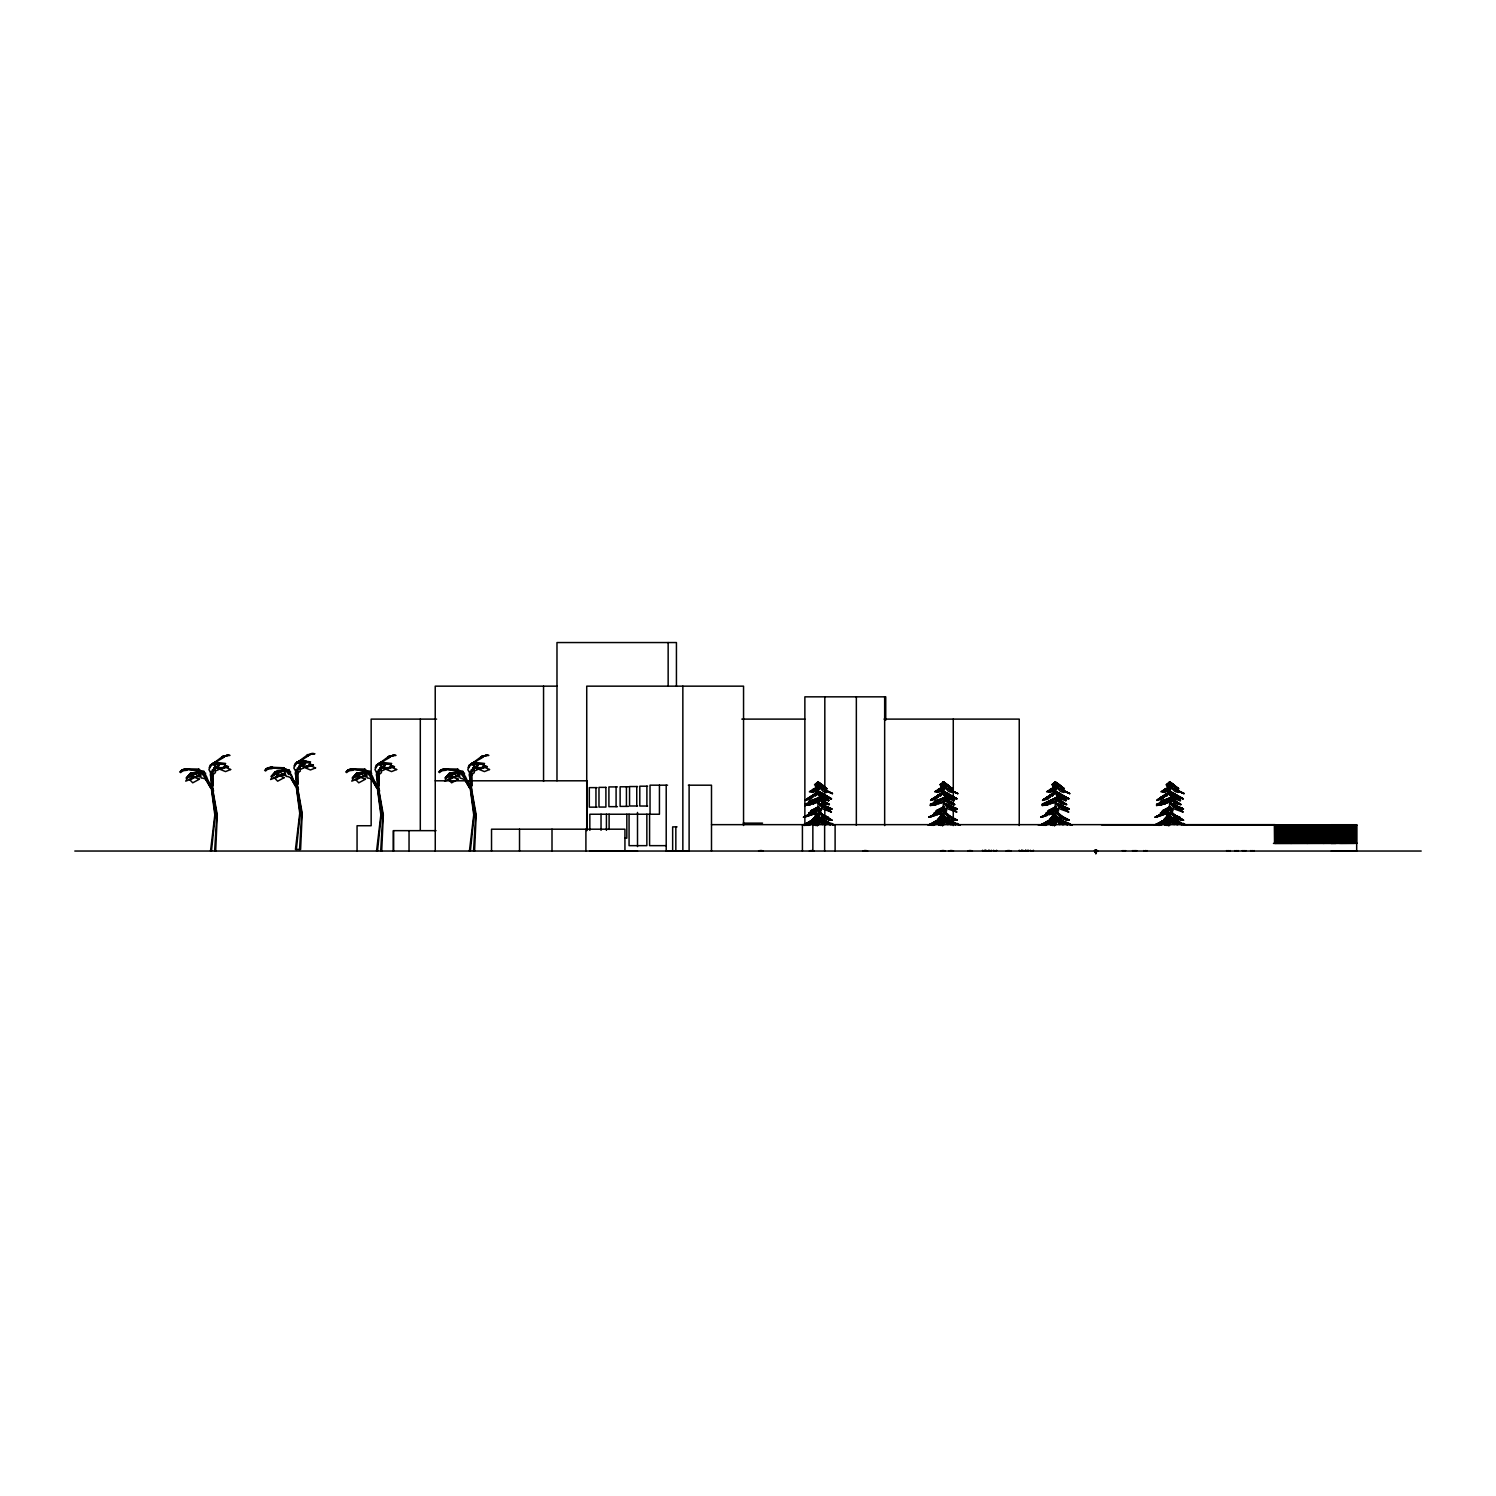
<?xml version="1.0" encoding="UTF-8"?>
<svg xmlns="http://www.w3.org/2000/svg" width="1496" height="1496" viewBox="0 0 1496 1496"><rect width="100%" height="100%" fill="white"/><g stroke="black" fill="none" stroke-linecap="round" stroke-linejoin="round"><path stroke-width="1.5" d="M1096.736 851.187L1095.876 853.449L1094.904 850.364L1095.876 853.449L1096.082 850.42L1095.876 853.449L1094.455 850.457M820.089 823.006L820.126 819.154L821.641 819.976L817.77 815.283L810.29 822.333L812.328 821.229M820.107 813.562L820.126 810.121L821.398 810.832L819.266 808.083M945.416 823.006L945.435 819.154L946.968 819.976L943.097 815.283L935.617 822.333L937.655 821.229M945.435 813.562L945.453 810.121L946.725 810.832L943.509 806.718L943.396 812.291M1057.373 813.562L1057.392 810.121L1058.663 810.832L1055.447 806.718M1171.686 823.006L1171.705 819.154L1173.219 819.976L1169.367 815.283L1161.868 822.333L1163.907 821.229M1171.686 813.562L1171.705 810.121L1172.976 810.832L1170.844 808.083M205.476 776.798L205.55 773.152L199.978 770.421L196.724 772.104L204.316 772.048L199.978 770.421L196.93 772.347M371.569 776.611C383.387 796.639 370.185 780.856 371.588 773.152L366.015 770.421L362.761 772.104L370.354 772.048L366.015 770.421L362.967 772.347M464.415 776.611C476.233 796.639 463.031 780.856 464.452 773.152L458.861 770.421L455.607 772.104L463.218 772.048L458.861 770.421L455.812 772.347M817.658 824.408L818.555 819.715L825.568 823.305L826.858 818.462L819.172 811.449L817.527 815.582L818.686 814.89L820.631 818.424L822.407 817.171L819.172 811.449L829.457 820.463L826.858 818.462M942.985 824.408L943.883 819.715L950.876 823.305L952.185 818.462L944.5 811.449L942.854 815.582L944.013 814.89L945.94 818.424L947.716 817.171L944.5 811.449L954.785 820.463L952.185 818.462M1054.923 824.408L1055.821 819.715L1062.815 823.305L1064.123 818.462L1056.438 811.449L1054.792 815.582L1055.952 814.89L1057.878 818.424L1059.654 817.171L1056.438 811.449L1066.723 820.463L1064.123 818.462M1169.236 824.408L1170.134 819.715L1177.146 823.305L1178.437 818.462L1170.751 811.449L1169.124 815.582L1170.265 814.89L1172.21 818.424L1173.986 817.171L1170.751 811.449L1181.036 820.463L1178.437 818.462M823.286 795.554L823.305 794.17M948.614 795.554L948.632 794.17M1060.552 795.554L1060.571 794.17M1174.865 795.554L1174.902 794.17M817.695 819.453L817.77 815.283L814.946 820.257M943.004 819.453L943.097 815.283L940.255 820.257M1054.942 819.453L1055.035 815.283L1047.537 822.333L1049.575 821.229M1169.274 819.453L1169.367 815.283L1166.525 820.257M811.056 814.048L803.464 817.19L810.327 813.731L810.308 815.058L817.901 809.804L811.973 813.88M935.636 815.058L935.655 813.731L928.792 817.19L936.365 814.048M1047.574 815.058L1047.593 813.731L1040.73 817.19L1048.303 814.048M1162.635 814.048L1155.043 817.19L1161.925 813.731L1161.887 815.058L1169.479 809.804L1163.551 813.88M815.825 795.292L815.881 793.46M941.152 795.292L941.208 793.46M1053.091 795.292L1053.128 793.46M1167.404 795.292L1167.46 793.46M819.228 807.915L820.612 810.72L821.902 806.55L818.069 802.847L821.136 806.176L821.341 804.605L825.063 807.746L825.736 806.363L831.87 808.999L819.247 803.483M949.1 805.708L950.745 806.568L943.452 802.959L957.178 808.999L951.306 808.438L951.063 806.363L943.452 802.959L953.345 808.064L943.396 802.847L943.078 809.168L944.556 807.915L945.94 810.72L947.23 806.55L943.396 802.847L946.444 806.176L946.669 804.605L950.371 807.746L951.063 806.363L957.178 808.999L944.574 803.483M1061.038 805.708L1062.684 806.568L1055.391 802.959L1069.116 808.999L1063.245 808.438L1063.002 806.363L1055.391 802.959L1065.283 808.064L1055.335 802.847L1055.017 809.168L1056.494 807.915L1057.859 810.72L1059.168 806.55L1055.335 802.847L1058.383 806.176L1058.607 804.605L1062.31 807.746L1063.002 806.363L1069.116 808.999L1056.513 803.483M1170.807 807.915L1172.191 810.72L1173.481 806.55L1169.648 802.847L1172.714 806.176L1172.92 804.605L1176.641 807.746L1177.315 806.363L1183.448 808.999L1170.826 803.483M822.37 817.508L822.445 815.881L831.907 820.182L822.37 817.508L821.154 819.172M1173.949 817.508L1174.023 815.881L1183.504 820.182L1173.949 817.508L1172.733 819.172M215.667 851.037L217.294 814.871L211.759 784.128L210.786 784.128L214.826 814.871L210.525 851.037M302.211 813.244L300.603 849.429L295.441 849.429L299.742 813.244L295.722 782.502L296.675 782.502L302.211 813.244L299.742 813.244M381.704 851.037L383.331 814.871L377.796 784.128L376.824 784.128L380.863 814.871L376.562 851.037M474.569 851.037L476.196 814.871L470.66 784.128L469.688 784.128L473.727 814.871L469.426 851.037M1096.437 850.42L1095.876 853.449L1095.521 850.364L1095.876 853.449L1096.288 851.991M817.863 807.055L818.069 802.847L828.017 808.064L818.069 802.847L825.736 806.363L825.979 808.438L831.87 808.999L818.125 802.959L829.551 808.364M1169.442 807.055L1169.648 802.847L1179.596 808.064L1169.648 802.847L1177.315 806.363L1177.558 808.438L1183.448 808.999L1169.704 802.959L1177.015 806.568L1175.351 805.708M214.639 851.037L216.808 814.871L211.572 784.128M299.555 849.429L301.725 813.244L296.489 782.502M380.676 851.037L382.845 814.871L377.609 784.128M473.54 851.037L475.691 814.871L470.455 784.128M1054.96 816.162L1055.335 812.291M814.722 801.65L814.871 800.023L819.247 797.555L818.892 802.38L817.508 801.295L815.769 803.296L814.722 801.65L804.904 804.324L814.871 800.023M940.049 801.65L940.199 800.023L944.574 797.555L944.219 802.38L942.817 801.295L941.078 803.296L940.049 801.65L930.231 804.324L940.199 800.023M1051.987 801.65L1052.137 800.023L1056.513 797.555L1056.157 802.38L1054.755 801.295L1053.016 803.296L1051.987 801.65L1042.17 804.324L1056.513 797.555L1042.17 804.324L1052.137 800.023M1166.3 801.65L1166.469 800.023L1170.826 797.555L1170.489 802.38L1169.087 801.295L1167.348 803.296L1166.3 801.65L1156.483 804.324L1166.469 800.023M817.19 825.923L817.639 821.528M942.517 825.923L942.966 821.528M1054.456 825.923L1054.904 821.528M1096.549 850.775L1095.876 853.449L1095.109 851.392M1168.769 825.923L1169.236 821.528M211.46 851.037L215.274 814.871L210.973 784.128M296.376 849.429L300.191 813.244L295.89 782.502M377.497 851.037L381.312 814.871L377.011 784.128M470.361 851.037L474.176 814.871L469.856 784.128M212.432 769.524L212.881 786.111L212.731 770.178M297.367 767.897L297.798 784.484L297.648 768.57M378.469 769.524L378.918 786.111L378.769 770.178M471.334 769.524L471.764 786.111L471.633 770.178M819.341 783.624L818.219 782.128M944.668 783.624L943.546 782.128M1056.606 783.624L1055.484 782.128L1051.763 784.858L1055.353 781.716L1058.009 785.007L1056.101 784.241L1055.353 781.716L1054.661 784.783L1058.588 785.998L1056.101 784.241L1058.588 785.998L1052.717 786.129L1053.053 784.054M1170.919 783.624L1169.797 782.128M223.484 756.976L222.717 757.855L226.943 754.994L229.991 755.387L222.923 756.247L212.619 763.914M308.4 755.349L307.634 756.228L311.86 753.386L314.908 753.76L307.839 754.62L297.536 762.306M389.521 756.976L388.754 757.855L392.981 754.994L396.029 755.387L388.96 756.247L378.656 763.914M482.367 756.976L481.619 757.855L485.845 754.994L488.874 755.387L481.805 756.247L471.521 763.914M813.039 796.9L813.263 795.124M820.294 805.428L820.463 804.007M938.366 796.9L938.59 795.124M945.622 805.428L945.79 804.007M1050.304 796.9L1050.51 795.124M1057.56 805.428L1057.728 804.007M1164.617 796.9L1164.842 795.124M1171.892 805.428L1172.06 804.007M818.705 824.67L819.247 820.556M944.032 824.67L944.556 820.556M1055.97 824.67L1056.494 820.556M1170.283 824.67L1170.826 820.556M814.329 821.996L814.665 819.715M939.656 821.996L939.993 819.715M1051.595 821.996L1051.931 819.715M1165.908 821.996L1166.263 819.715M816.61 794.339L816.835 792.843M941.919 794.339L942.162 792.843M1053.857 794.339L1054.1 792.843M1168.189 794.339L1168.413 792.843M815.806 784.054L814.497 784.858L818.106 781.716L821.323 785.998L815.451 786.129L818.013 782.128M820.182 793.909L820.425 792.506M941.115 784.054L939.825 784.858L943.415 781.716L946.65 785.998L940.778 786.129L943.322 782.128M945.509 793.909L945.734 792.506M1057.448 793.909L1057.672 792.506M1095.745 852.234L1095.876 853.449L1096.643 850.663M1167.385 784.054L1166.076 784.858L1169.685 781.716L1172.92 785.998L1167.03 786.129L1169.592 782.128M1171.761 793.909L1172.004 792.506M1095.97 851.729L1096.344 850.457M1096.699 851.224L1095.988 852.851M819.471 794.956L819.715 793.796L824.913 796.826L818.798 793.123L820.463 796.62L821.098 795.068L823.417 798.546L824.39 797.237L818.798 793.123L828.578 800.697L823.436 796.022M944.799 794.956L945.042 793.796L950.24 796.826L950.839 795.461L956.916 798.808L944.537 791.833L943.583 795.479L945.192 793.927L944.799 797.424L946.557 796.096L944.518 791.982L950.035 795.685L944.986 792.581M1056.737 794.956L1056.98 793.796L1062.179 796.826L1062.777 795.461L1068.855 798.808L1056.475 791.833L1055.802 793.815L1056.793 792.674M1171.05 794.956L1171.293 793.796L1176.492 796.826L1177.109 795.461L1183.168 798.808L1170.788 791.833L1169.835 795.479L1171.462 793.927L1171.069 797.424L1172.827 796.096L1170.788 791.982L1176.286 795.685L1171.256 792.581M937.917 822.108L944.088 817.527L942.91 822.65L943.378 818.275M1054.025 819.06L1051.277 820.967L1056.026 817.527L1054.848 822.65L1055.316 818.275M810.215 823.847L810.795 821.641M822.707 796.003L822.37 797.368L824.558 799.07L821.341 799.556L819.64 798.153L821.248 796.096L818.817 792.169L818.256 795.479L819.864 793.927L819.471 797.424L821.248 796.096L821.341 799.556L822.725 796.47M935.542 823.847L936.103 821.641M948.034 796.003L947.679 797.368L949.885 799.07L946.669 799.556L944.967 798.153L946.557 796.096L946.669 799.556L948.053 796.47L944.518 791.982L944.724 793.048M1047.481 823.847L1048.042 821.641M1059.972 796.003L1059.617 797.368L1061.823 799.07L1058.607 799.556L1056.905 798.153L1058.495 796.096L1057.896 794.862L1056.643 796.227M1161.812 823.847L1162.373 821.641M1174.304 796.003L1173.949 797.368L1176.155 799.07L1172.92 799.556L1171.218 798.153L1172.827 796.096L1172.92 799.556L1174.304 796.47M211.273 771.225L210.3 774.816C217.313 806.625 205.176 778.294 215.443 772.684L214.059 767.841L219.351 765.802M296.189 769.599L295.217 773.189C302.229 804.998 290.093 776.667 300.359 771.076L298.976 766.214L304.268 764.176M377.31 771.225L376.338 774.816C383.35 806.625 371.214 778.294 381.48 772.684L380.096 767.841L385.388 765.802M470.155 771.225L469.183 774.816C476.214 806.625 464.059 778.294 474.326 772.684L472.96 767.841L478.253 765.802M210.394 785.868L205.532 776.611M290.392 775.171L290.467 771.525L284.894 768.794L281.641 770.496L289.252 770.44L284.894 768.794L281.846 770.721M815.544 820.837L816.105 819.004M940.872 820.837L941.414 819.004M1052.81 820.837L1053.352 819.004M1096.231 852.234L1096.755 850.252M1167.123 820.837L1167.684 819.004M815.357 823.38L816.405 819.995M940.685 823.38L941.732 819.995M1052.623 823.38L1053.67 819.995M1166.955 823.38L1167.983 819.995M815.021 812.291L815.47 810.888M940.778 810.888L940.348 812.291L943.228 809.804L942.087 810.234M1052.717 810.888L1052.286 812.291L1053.24 811.468M1166.6 812.291L1167.048 810.888M819.789 784.278L818.331 782.502M1057.055 784.278L1055.596 782.502M812.721 802.174L814.348 800.809L804.979 805.484L813.562 803.894L818.181 798.527L825.53 802.024L819.116 798.958L818.742 800.136M817.583 822.65L817.284 821.454L813.431 825.325L814.553 821.921M942.611 821.454L938.759 825.325L939.881 821.921M1054.549 821.454L1050.697 825.325L1051.819 821.921M1164.318 802.174L1165.926 800.809L1156.558 805.484L1165.141 803.894L1169.76 798.527L1177.128 802.024L1170.695 798.958L1170.321 800.136M1169.18 822.65L1168.881 821.454L1165.029 825.325L1166.151 821.921M1096.325 851.448L1096.923 850.42L1096.475 851.43M944.07 800.136L944.462 798.995L950.858 802.024L943.49 798.434L945.023 801.65L945.921 800.08L948.165 803.221L949.418 801.837L954.71 804.567L949.006 801.183M1056.008 800.136L1056.4 798.995L1062.796 802.024L1055.428 798.434L1056.961 801.65L1057.859 800.08L1060.103 803.221L1061.356 801.837L1066.648 804.567L1060.945 801.183M819.976 795.779L820.519 794.395M945.304 795.779L945.846 794.395M1057.242 795.779L1057.784 794.395M1171.555 795.779L1172.097 794.395M821.772 802.174L822.314 800.809M947.099 802.174L947.641 800.809M1059.037 802.174L1059.579 800.809M1173.35 802.174L1173.911 800.809M937.88 812.496L937.281 813.88L938.946 812.702M1049.818 812.496L1049.22 813.88L1050.884 812.702M222.923 756.247L221.838 758.603L212.339 763.802L214.283 763.091M307.839 754.62L306.755 756.976L297.255 762.175L299.219 761.483M388.96 756.247L387.875 758.603L378.376 763.802L380.321 763.091M481.805 756.247L480.74 758.603L471.24 763.802L473.185 763.091M813.562 803.894L814.684 801.407L808.476 805.147M938.89 803.894L940.012 801.407L930.306 805.484L935.449 804.998L943.041 801.632M1050.828 803.894L1051.95 801.407L1042.245 805.484L1047.387 804.998L1054.979 801.632M1165.141 803.894L1166.263 801.407L1160.073 805.147M810.327 813.731L809.392 815.806L803.464 817.19L811.935 813.113L808.457 815.601M935.655 813.731L934.72 815.806L928.792 817.19L935.598 814.105M1047.593 813.731L1046.658 815.806L1040.73 817.19L1047.537 814.105M1161.925 813.731L1160.971 815.806L1155.043 817.19L1163.514 813.113L1160.036 815.601M815.975 811.468L816.535 810.308M1167.572 811.468L1168.114 810.308M810.121 804.998L812.403 802.024L804.979 805.484L808.046 804.38L807.092 805.278M935.449 804.998L936.272 803.333M1047.387 804.998L1048.21 803.333M1161.7 804.998L1162.523 803.333M819.228 800.902L819.995 799.481M944.556 800.902L945.322 799.481M1056.475 800.902L1057.261 799.481M1170.807 800.902L1171.574 799.481M1052.193 820.257L1055.035 815.283L1058.906 819.976L1057.373 819.154M818.518 786.335L819.135 785.325M943.845 786.335L944.462 785.325M1055.783 786.335L1056.4 785.325M1170.096 786.335L1170.732 785.325M947.697 817.508L946.463 819.172L945.098 817.153M1059.636 817.508L1058.401 819.172L1057.036 817.153L1055.54 818.237M942.854 809.916L941.844 810.308M948.763 796.022L953.906 800.697L949.38 799.294L949.717 797.237L944.107 793.123L945.79 796.62L946.426 795.068L948.745 798.546L949.717 797.237L953.906 800.697L943.153 791.365L950.839 795.461L950.989 797.555L956.916 798.808L943.471 791.197L950.259 795.591L948.745 794.563M1064.647 799.575L1065.994 800.491L1061.655 797.237L1060.683 798.546L1058.364 795.068L1057.728 796.62L1055.746 793.31L1061.655 797.237L1061.319 799.294L1065.844 800.697L1060.701 796.022M1178.96 799.575L1180.307 800.491L1175.968 797.237L1174.996 798.546L1172.696 795.068L1172.06 796.62L1170.059 793.31L1175.968 797.237L1175.632 799.294L1180.157 800.697L1175.033 796.022M818.536 793.815L819.528 792.674M943.864 793.815L944.855 792.674M1170.115 793.815L1171.125 792.674M217.406 761.875L214.639 765.017L225.653 763.465L215.368 762.249L212.002 763.932L209.272 767.803L210.151 765.185L215.368 762.249L211.665 764.568L213.591 765.148L217.406 761.875L212.002 763.932L208.898 769.617C213.648 776.181 212.881 798.359 210.973 773.282L214.396 769.748L215.387 764.456L212.002 763.932L219.239 764.045M383.444 761.875L380.676 765.017L391.69 763.465L381.405 762.249L378.039 763.932L375.309 767.803L376.188 765.185L381.405 762.249L377.703 764.568L379.629 765.148L383.444 761.875L378.039 763.932L374.935 769.617C379.685 776.181 378.918 798.359 377.011 773.282L380.433 769.748L381.424 764.456L378.039 763.932L385.276 764.045M476.308 761.875L473.54 765.017L484.554 763.465L474.269 762.249L470.885 763.932L468.173 767.803L469.052 765.185L474.269 762.249L470.567 764.568L472.493 765.148L476.308 761.875L470.885 763.932L467.781 769.617L469.875 773.282L470.959 784.091M193.508 772.796L189.768 777.022L199.679 776.63L199.473 772.665L204.167 771.338L190.347 773.395L186.159 778.144L193.508 772.796L202.147 772.385L206.504 776.555C219.183 808.999 212.993 777.602 201.231 778.051L199.473 772.665L190.347 773.395L186.532 777.901L195.471 773.507L195.677 772.179L190.347 773.395L193.508 772.796L199.679 776.63M359.526 772.796L355.805 777.022L365.716 776.63L365.51 772.665L370.204 771.338L356.385 773.395L352.196 778.144L359.526 772.796L368.184 772.385L372.541 776.555C385.22 808.999 379.03 777.602 367.268 778.051L365.51 772.665L356.385 773.395L352.57 777.901L361.508 773.507L361.714 772.179L356.385 773.395L359.526 772.796L365.716 776.63M452.39 772.796L448.669 777.022L458.58 776.63L458.374 772.665L463.049 771.338L449.249 773.395L445.06 778.144L452.39 772.796L461.049 772.385L465.406 776.555L471.427 789.664L466.191 779.996L460.132 778.051L458.374 772.665L449.249 773.395L445.434 777.901L454.354 773.507L454.56 772.179L449.249 773.395L452.39 772.796L458.58 776.63M812.908 809.878L810.72 810.795L818.574 806.681L812.403 811.561L812.197 814.815L814.179 811.113L816.18 812.87L816.91 808.812L818.611 810.813L819.079 806.924L814.179 811.113L815.731 813.731L809.037 814.404L810.944 812.253L808.794 813.244L812.908 809.878L817.77 807.316M816.031 815.619L812.066 820.07L818.05 813.768L818.349 815.283L812.066 820.07L818.05 813.768L816.105 816.124M938.235 809.878L936.047 810.795L943.901 806.681L937.73 811.561L937.525 814.815L939.488 811.113L941.489 812.87L942.237 808.812L943.939 810.813L944.387 806.924L939.488 811.113L941.04 813.731L934.364 814.404L936.272 812.253L934.121 813.244L938.235 809.878L943.078 807.316L944.163 808.869M941.358 815.619L937.394 820.07L943.378 813.768L943.658 815.283L937.394 820.07L943.378 813.768L941.414 816.124M1050.173 809.878L1047.985 810.795L1055.839 806.681L1049.668 811.561L1049.463 814.815L1051.426 811.113L1053.427 812.87L1054.175 808.812L1055.877 810.813L1056.326 806.924L1051.426 811.113L1052.978 813.731L1046.302 814.404L1048.21 812.253L1046.059 813.244L1050.173 809.878L1055.017 807.316M1053.278 815.619L1049.332 820.07L1055.316 813.768L1055.596 815.283L1049.332 820.07L1055.316 813.768L1053.352 816.124M1164.486 809.878L1162.298 810.795L1170.171 806.681L1163.982 811.561L1163.776 814.815L1165.758 811.113L1167.759 812.87L1168.488 808.812L1170.209 810.813L1170.657 806.924L1165.758 811.113L1167.31 813.731L1160.616 814.404L1162.523 812.253L1160.372 813.244L1164.486 809.878L1169.348 807.316L1170.433 808.869M1167.609 815.619L1163.645 820.07L1169.648 813.768L1169.928 815.283L1163.645 820.07L1169.648 813.768L1167.684 816.124M933.803 805.147L935.037 803.782M1045.741 805.147L1046.976 803.782M819.378 796.227L820.631 794.862M944.705 796.227L945.958 794.862M1170.957 796.227L1172.21 794.862M816.255 788.616L818.424 786.26L818.518 790.131L817.714 789.383L816.91 791.141L816.255 788.616L810.963 791.889L816.255 789.925M941.564 788.616L943.752 786.26L943.845 790.131L943.041 789.383L942.218 791.141L941.564 788.616L936.29 791.889L941.582 789.925M1053.502 788.616L1055.69 786.26L1055.783 790.131L1054.979 789.383L1054.156 791.141L1053.502 788.616L1048.228 791.889L1053.521 789.925M1167.834 788.616L1170.022 786.26L1170.096 790.131L1169.292 789.383L1168.488 791.141L1167.834 788.616L1162.542 791.889L1167.834 789.925M815.301 789.645L812.571 792.394L811.599 790.468L813.936 789.215L812.571 792.394L815.862 791.29L815.301 789.645L819.21 789.589L817.975 787.494M940.629 789.645L937.899 792.394L936.926 790.468L939.264 789.215L937.899 792.394L941.19 791.29L940.629 789.645L944.537 789.589L943.303 787.494M1052.567 789.645L1049.837 792.394L1048.864 790.468L1051.202 789.215L1049.837 792.394L1053.128 791.29L1052.567 789.645L1053.969 790.449M1166.899 789.645L1164.15 792.394L1163.177 790.468L1165.534 789.215L1164.15 792.394L1167.46 791.29L1166.899 789.645L1170.788 789.589L1169.554 787.494M816.535 824.82L817.807 823.567L817.751 825.399L817.134 824.24M941.863 824.82L942.405 823.847M1053.801 824.82L1055.073 823.567L1055.017 825.399L1054.399 824.24M1168.133 824.82L1169.386 823.567L1169.33 825.399L1168.713 824.24M817.209 786.503L818.574 785.138M942.536 786.503L943.901 785.138M1054.474 786.503L1055.839 785.138M1168.787 786.503L1170.153 785.138M815.077 809.747L818.181 806.718M1166.656 809.747L1169.778 806.718M818.405 794.657L819.827 793.254M943.714 794.657L945.154 793.254M1169.984 794.657L1171.405 793.254M815.451 786.129L817.545 784.091M940.778 786.129L942.873 784.091M1052.717 786.129L1054.811 784.091M1167.03 786.129L1169.143 784.091M932.419 805.278L933.354 804.38M1044.358 805.278L1045.293 804.38M1158.671 805.278L1159.624 804.38L1156.558 805.484L1161.7 804.1L1166.038 800.996M815.619 785.101L817.788 783.062M940.947 785.101L943.116 783.062M1052.885 785.101L1055.054 783.062M1167.198 785.101L1169.367 783.062M815.488 825.53L817.078 823.847M938.048 802.174L939.675 800.809L930.306 805.484L935.449 804.1L939.787 800.996M940.816 825.53L943.135 823.567M1049.986 802.174L1051.613 800.809M1052.754 825.53L1054.343 823.847M1167.067 825.53L1168.675 823.847M817.826 798.602L816.442 799.762L819.284 798.21L817.414 800.809M943.153 798.602L941.769 799.762L944.612 798.21M1055.091 798.602L1053.708 799.762L1056.55 798.21M1169.405 798.602L1168.039 799.762L1170.863 798.21L1168.993 800.809M816.535 799.893L818.892 797.929L816.891 799.201M941.844 799.893L944.219 797.929L942.218 799.201M1053.782 799.893L1056.157 797.929L1042.245 805.484L1047.387 804.1L1051.725 800.996M1168.114 799.893L1170.47 797.929L1168.47 799.201M806.961 799.014L805.297 800.397L810.832 799.032L811.262 796.396L818.144 792.413L815.058 796.265L815.077 794.208L811.636 798.228L811.262 796.396L805.297 800.397L817.938 792.151L806.961 799.014L809.299 797.63M932.289 799.014L930.624 800.397L936.159 799.032L936.571 796.396L943.265 792.151L940.367 796.265L940.404 794.208L936.945 798.228L936.571 796.396L930.624 800.397L943.265 792.151L932.289 799.014L942.349 792.712M1051.146 794.526L1042.562 800.397L1048.098 799.032L1048.509 796.396L1055.204 792.151L1052.305 796.265L1052.342 794.208L1048.883 798.228L1048.509 796.396L1042.562 800.397L1055.204 792.151L1050.155 795.049L1054.269 792.712M1158.559 799.014L1161.831 796.882L1156.876 800.397L1162.429 799.032L1162.841 796.396L1169.517 792.151L1166.637 796.265L1166.656 794.208L1163.215 798.228L1162.841 796.396L1156.876 800.397L1169.517 792.151L1164.468 795.049L1168.6 792.712M197.36 772.553L199.978 770.421L196.724 772.534M282.276 770.926L284.894 768.794L281.641 770.926M363.397 772.553L366.015 770.421L362.761 772.534M456.243 772.553L458.861 770.421L455.607 772.534M199.379 775.283L189.02 779.304M284.296 773.675L273.936 777.696M365.417 775.283L355.057 779.304M458.262 775.283L447.902 779.304M809.99 824.221L819.154 817.994M935.318 824.221L944.088 817.527L938.684 823.174L933.242 825.231M1047.256 824.221L1056.026 817.527L1050.622 823.174L1045.18 825.231M1161.588 824.221L1170.732 817.994M1164.187 822.108C1180.643 809.112 1164.299 825.493 1159.494 825.231M811.374 814.927L813.731 813.226L816.255 816.479M936.702 814.927L939.058 813.226L941.564 816.479M1162.953 814.927L1165.309 813.226L1167.834 816.479M810.888 814.647L812.272 813.656M936.216 814.647L937.599 813.656M1048.154 814.647L1049.538 813.656M1162.486 814.647L1163.851 813.656M939.469 801.407L940.61 800.584M1051.408 801.407L1052.548 800.584M814.329 812.197L817.751 809.635L814.479 811.599M1165.908 812.197L1169.33 809.635L1166.057 811.599M941.096 819.789L932.027 825.418M1053.034 819.789L1043.965 825.418M1167.366 819.789L1158.297 825.418M805.877 816.704L808.233 815.04M931.204 816.704L933.56 815.04M1043.142 816.704L1045.498 815.04M1157.455 816.704L1159.83 815.04M816.33 819.284L817.695 818.331M941.639 819.284L943.022 818.331M1053.577 819.284L1054.96 818.331M1167.909 819.284L1169.292 818.331M811 803.352L814.46 800.996M812.609 822.108L814.217 821.005M1049.855 822.108L1051.482 821.005M815.17 820.126L816.76 819.06M939.338 820.967L942.087 819.06M1165.59 820.967L1168.357 819.06M810.047 814.535L812.309 813.02M935.355 814.535L937.637 813.02M1047.293 814.535L1049.575 813.02M1161.625 814.535L1163.888 813.02M805.11 816.853L807.26 815.47M930.437 816.853L932.569 815.47M1042.375 816.853L1044.507 815.47M1156.688 816.853L1158.839 815.47M809.112 797.518L817.022 792.712M1165.459 794.526L1160.69 797.518L1164.131 795.498M804.455 816.984L805.914 816.087M929.783 816.984L931.241 816.087M1041.721 816.984L1043.18 816.087M1156.034 816.984L1157.493 816.087M805.989 799.818L807.354 798.976M931.316 799.818L932.681 798.976M1043.236 799.818L1044.619 798.976M1157.567 799.818L1158.933 798.976M204.952 777.583L198.8 769.243L197.36 770.515L201.175 774.105M288.765 774.535L283.716 767.616L282.295 768.888L284.82 771.282M370.989 777.583L364.837 769.243L363.397 770.515L367.212 774.105M463.854 777.583L457.683 769.243L456.261 770.515L460.057 774.105M806.438 799.444L808.476 798.21M931.765 799.444L933.803 798.21M1043.703 799.444L1045.741 798.21M1158.016 799.444L1160.055 798.21M811.599 790.468L809.355 791.814L816.236 788.429M936.926 790.468L934.682 791.814L941.564 788.429M1048.864 790.468L1046.62 791.814L1053.502 788.429M1163.177 790.468L1160.952 791.814L1167.834 788.429M1044.227 799.014L1046.564 797.63M1046.377 797.518L1049.818 795.498M811.505 796.022L814.909 794.039M936.814 796.022L940.236 794.039M1048.752 796.022L1052.174 794.039M1163.084 796.022L1166.487 794.039M803.689 825.212L817.732 818.2L813.113 823.137L813.45 820.612L808.064 825.399L807.821 823.118L817.732 818.2L809.691 821.435L816.33 818.854M929.016 825.212L943.041 818.2L938.441 823.137L938.777 820.612L933.392 825.399L933.149 823.118L943.041 818.2L935.019 821.435L941.657 818.854M1040.954 825.212L1054.979 818.2L1050.379 823.137L1050.716 820.612L1045.33 825.399L1045.087 823.118L1054.979 818.2L1046.957 821.435L1053.595 818.854M1155.267 825.212L1169.311 818.2L1164.692 823.137L1165.047 820.612L1159.643 825.399L1159.4 823.118L1169.311 818.2L1161.27 821.435L1167.927 818.854M809.037 814.404L812.347 812.534M934.364 814.404L937.674 812.534M1046.302 814.404L1049.612 812.534M1160.616 814.404L1163.925 812.534M808.794 813.244L813.768 810.477M934.121 813.244L939.095 810.477M1046.059 813.244L1051.034 810.477M1160.372 813.244L1165.365 810.477M810.851 811.561L815.881 808.812M936.178 811.561L941.208 808.812M1048.116 811.561L1053.147 808.812M1162.429 811.561L1167.46 808.812M804.38 825.007L807.821 823.118M929.689 825.007L933.149 823.118M1041.627 825.007L1045.087 823.118M1155.959 825.007L1159.4 823.118M818.162 798.434L824.09 801.837L823.529 803.894L828.148 804.474L817.788 798.64L819.696 801.65L820.593 800.08L822.837 803.221L824.09 801.837L829.382 804.567L823.679 801.183M1169.741 798.434L1175.688 801.837L1175.108 803.894L1179.727 804.474L1169.367 798.64L1171.293 801.65L1172.172 800.08L1174.416 803.221L1175.688 801.837L1180.961 804.567L1175.258 801.183M812.889 795.049L813.88 794.526M938.216 795.049L939.208 794.526M806.699 825.418L815.788 819.789L814.011 820.967C824.595 811.786 812.758 825.829 807.915 825.231M802.772 825.268L811.356 820.874M928.1 825.268L936.683 820.874M1040.038 825.268L1048.621 820.874M1154.37 825.268L1162.934 820.874M274.516 774.797L271.094 776.518L275.264 771.768L280.594 770.552L280.388 771.88L271.449 776.274L275.264 771.768L278.424 771.169L287.064 770.758L291.421 774.928C304.099 807.373 297.91 775.994 286.147 776.443L284.408 771.038L275.264 771.768L289.083 769.711L284.408 771.038L284.614 775.003L276.666 775.321M224.699 766.756L215.985 770.833L214.059 767.841L218.248 766.532M309.616 765.129L300.902 769.206L298.976 766.214L305.278 764.25M390.736 766.756L382.022 770.833L380.096 767.841L384.285 766.532M483.582 766.756L474.868 770.833L472.96 767.841L477.149 766.532M804.137 824.296L809.579 822.052M929.465 824.296L934.907 822.052M1041.403 824.296L1046.845 822.052M1155.735 824.296L1161.177 822.052M807.746 822.594L813.151 820.369M933.074 822.594L938.478 820.369M1045.012 822.594L1050.398 820.369M1159.325 822.594L1164.73 820.369M811.449 800.603L808.794 801.613L819.247 797.555L812.085 800.304L813.637 799.724M938.946 799.724L937.412 800.304L944.574 797.555L934.121 801.613L936.777 800.603M1165.216 799.724L1163.664 800.304L1170.826 797.555L1160.391 801.613L1163.047 800.603M213.666 768.757L217.762 767.392M298.583 767.149L302.678 765.765M379.704 768.757L383.799 767.392M472.568 768.757L476.644 767.392M185.71 768.907L182.044 769.954L180.866 770.926L182.793 770.795L180.642 772.591L179.688 771.88L182.98 769.86L182.044 769.954C187.711 766.85 193.339 772.647 199.136 769.43L186.121 768.832M270.626 767.28L266.98 768.346L265.783 769.299L267.709 769.168L265.559 770.982L264.605 770.253L267.915 768.233L266.98 768.346C272.627 765.223 278.256 771.02 284.053 767.803L271.038 767.224M351.747 768.907L348.082 769.954L346.904 770.926L348.83 770.795L346.679 772.591L345.726 771.88L349.017 769.86L348.082 769.954C353.748 766.85 359.377 772.647 365.174 769.43L352.158 768.832M444.611 768.907L440.946 769.954L439.768 770.926L441.694 770.795L439.544 772.591L438.59 771.88L441.881 769.86L440.946 769.954C446.593 766.85 452.222 772.647 458.038 769.43L445.023 768.832M303.351 767.485L313.001 765.167L309.242 764.119M188.085 769.673L199.136 769.43M273.001 768.046L284.053 767.803M354.122 769.673L365.174 769.43M446.986 769.673L458.038 769.43M823.417 794.563L828.971 797.873L827.325 796.788C841.163 804.885 808.925 783.96 820.967 794.75L821.248 793.198L824.782 796.77L825.53 795.461L825.661 797.555L831.589 798.808L818.144 791.197L824.932 795.591L819.21 791.833L819.397 793.048M1335.947 843.389L1331.347 843.407L1331.347 824.801M1340.566 843.37L1354.385 843.314M1331.347 851.037L1356.685 850.962L1356.685 824.726L1331.103 824.726L1331.29 843.407M589.835 851.037L637.52 851.112M557.185 686.159L435.224 686.159L435.261 851.037M436.608 719.109L371.158 719.109L371.158 825.736L357.058 825.736L357.058 851.037M741.829 719.109L804.867 719.109M884.024 719.109L1019.243 719.109L1019.243 825.512M435.261 780.8L587.087 780.8M667.571 785.194L650.031 785.176L650.031 814.235M688.366 785.194L711.498 785.194L711.498 851.037M647.581 786.204L639.802 786.204L639.802 806.026L647.581 806.026M637.577 786.541L629.554 786.541L629.554 805.989L637.577 805.989M617.437 786.915L608.909 786.915L608.909 806.662L617.437 806.662M628.357 786.784L620.129 786.784L620.129 806.381L628.357 806.381M597.128 787.625L589.312 787.625L589.312 807.148L597.128 807.148M214.826 814.871L217.294 814.871M380.863 814.871L383.331 814.871M473.727 814.871L476.196 814.871M743.157 823.137L762.549 823.137M711.498 824.651L1275.097 824.651L1275.097 843.407L1356.685 843.314L1273.47 843.407M1038.056 824.801L1045.741 824.801M1101.542 824.801L1157.698 824.801M1183.112 824.801L1356.685 825.007M1356.685 825.306L1274.555 825.381L1274.723 843.108L1356.685 843.015M677.034 826.877L672.658 826.877L672.658 851.037M436.047 830.654L393.392 830.654L393.392 851.037M624.935 838.171L626.824 838.171L626.824 814.235M666.206 845.651L649.582 845.651L649.582 814.235M759.837 850.57L761.988 850.57M810.664 850.57L812.814 850.57M864.221 850.57L866.352 850.57M941.882 850.57L944.013 850.57M950.091 850.57L952.223 850.57M968.997 850.57L971.147 850.57M1007.5 850.57L1009.65 850.57M758.584 850.85L763.24 851.037M862.968 850.85L867.605 851.037M940.61 850.85L945.266 851.037M953.476 850.85L948.838 851.037M967.744 850.85L972.4 851.037M1010.903 850.85L1006.247 851.037M74.8 851.037L1421.2 851.037M601.037 851.13L589.835 850.925L606.422 851.037M478.14 764.045L470.885 763.932L474.288 764.456L473.297 769.748L470.006 773.357M304.156 762.418L296.919 762.324L294.188 766.176L295.067 763.577L300.303 760.623L310.57 761.857L299.555 763.409L302.323 760.249L305.969 760.866M483.451 766.438L487.397 766.663L483.358 765.69M390.587 766.438L394.533 766.663L390.512 765.69M309.466 764.811L313.431 765.036L309.392 764.082M224.55 766.438L228.495 766.663L224.475 765.69L228.084 766.794L218.435 769.112L217.444 767.654M1170.919 782.763L1176.959 787.868L1175.95 786.971C1184.552 793.89 1164.711 776.349 1171.817 784.933L1172.172 783.904L1174.229 786.69L1174.865 785.868L1174.734 787.326L1178.661 788.766L1177.446 787.906M1059.187 785.045L1062.628 787.868L1061.636 786.971C1070.238 793.89 1050.379 776.349 1057.504 784.933L1057.859 783.904L1059.897 786.69L1060.533 785.868L1060.421 787.326L1064.329 788.766L1056.606 782.763M944.668 782.763L950.708 787.868L949.698 786.971C958.3 793.89 938.46 776.349 945.566 784.933L945.921 783.904L947.959 786.69L948.595 785.868L948.483 787.326L952.391 788.766L951.176 787.906M821.94 785.045L825.381 787.868L824.371 786.971C832.973 793.89 813.132 776.349 820.238 784.933L820.593 783.904L822.632 786.69L823.268 785.868L823.155 787.326L827.064 788.766L819.341 782.763M1173.201 795.087L1183.168 798.808L1169.423 791.365L1180.157 800.697M1058.888 795.087L1068.855 798.808L1055.091 791.365L1065.844 800.697M1063.45 818.574L1069.173 820.182L1057.691 814.179L1069.173 820.182L1061.599 816.741M951.512 818.574L957.234 820.182L945.753 814.179L957.234 820.182L949.661 816.741M483.227 765.746L486.985 766.794L477.336 769.112L476.326 767.654M390.363 765.746L394.121 766.794L384.472 769.112L383.481 767.654M828.578 800.697L824.053 799.294L824.39 797.237L828.578 800.697L827.382 799.575M1179.877 821.734L1170.283 818.63L1175.445 823.099L1175.202 822.089L1181.952 824.932L1181.298 823.193L1170.283 818.63L1185.543 824.969M1072.071 825.25L1055.952 818.63L1061.113 823.099L1060.87 822.089L1067.62 824.932L1066.985 823.193L1055.952 818.63L1059.804 820.425M953.606 821.734L944.032 818.63L949.175 823.099L948.932 822.089L955.682 824.932L955.046 823.193L944.032 818.63L959.291 824.969M828.279 821.734L818.705 818.63L823.866 823.099L823.604 822.089L830.355 824.932L829.719 823.193L818.705 818.63L833.964 824.969M1173.406 808.682L1182.962 811.991L1176.903 807.129L1182.962 811.991L1173.481 806.55M1059.093 808.682L1068.63 811.991L1062.59 807.129L1068.63 811.991L1059.168 806.55M947.155 808.682L956.692 811.991L950.652 807.129L956.692 811.991L947.23 806.55M821.828 808.682L831.383 811.991L825.325 807.129L831.383 811.991L821.902 806.55M1172.34 821.285L1175.519 822.426M1058.009 821.285L1061.188 822.426M946.07 821.285L949.249 822.426M820.743 821.285L823.922 822.426M1065.04 822.389L1070.837 824.595L1068.836 823.268M1175.127 823.286L1178.194 824.446L1173.612 822.033L1177.146 823.305L1175.669 816.143M1060.795 823.286L1063.88 824.446L1059.28 822.033L1062.815 823.305L1061.337 816.143M948.875 823.286L951.942 824.446L947.361 822.033L950.876 823.305L949.399 816.143M823.548 823.286L826.615 824.446L822.033 822.033L825.568 823.305L824.072 816.143M1171.312 820.556L1173.874 821.547M1056.98 820.556L1059.561 821.547M945.042 820.556L947.623 821.547M819.733 820.556L822.295 821.547M1177.763 791.085L1184.065 793.609L1170.957 787.42L1174.958 791.571L1178.212 792.469L1176.38 789.664L1170.957 787.42L1184.065 793.609L1176.38 789.664M1063.45 791.085L1069.752 793.609L1056.643 787.42L1060.645 791.571L1063.88 792.469L1062.067 789.664L1056.643 787.42L1069.752 793.609L1062.067 789.664M951.512 791.085L957.814 793.609L944.705 787.42L948.707 791.571L951.942 792.469L950.128 789.664L944.705 787.42L957.814 793.609L950.128 789.664M826.185 791.085L832.487 793.609L819.378 787.42L823.38 791.571L826.615 792.469L824.801 789.664L819.378 787.42L832.487 793.609L824.801 789.664M1181.541 808.233L1183.261 809.037L1180.494 807.821M1067.209 808.233L1068.948 809.037M955.271 808.233L957.01 809.037L954.242 807.821M829.962 808.233L831.683 809.037M1066.18 807.821L1068.817 809.074L1061.954 806.007M828.915 807.821L831.552 809.074L828.148 807.503M1169.909 782.502L1171.611 783.306M943.658 782.502L945.36 783.306M1176.267 806.007L1181.129 808.364M1179.727 807.503L1182.999 809.093M950.016 806.007L956.748 809.093M1173.406 804.68L1178.231 807.036M1059.075 804.68L1063.918 807.036M947.136 804.68L951.98 807.036M821.809 804.68L826.652 807.036M1056.924 792.581L1061.973 795.685L1056.457 791.982L1056.662 793.048M819.658 792.581L824.707 795.685L819.21 791.982L820.743 793.946M1172.883 800.154L1177.689 802.51M1058.57 800.154L1063.357 802.51M946.631 800.154L951.437 802.51M821.304 800.154L826.11 802.51M1175.332 801.482L1180.12 803.838M1061.001 801.482L1065.788 803.838M949.081 801.482L953.85 803.838M823.754 801.482L828.541 803.838M1177.763 802.978L1180.961 804.567M1063.432 802.978L1066.648 804.567M951.493 802.978L954.71 804.567M826.185 802.978L829.382 804.567M1181.298 823.193L1185.281 825.194M1066.985 823.193L1070.949 825.194M955.046 823.193L959.011 825.194M829.719 823.193L833.683 825.194M823.772 805.708L825.418 806.568M1170.209 783.474L1171.779 784.297M1055.877 783.474L1057.448 784.297M943.939 783.474L945.509 784.297M818.63 783.474L820.182 784.297M1178.175 803.277L1180.568 804.53M1063.843 803.277L1066.255 804.53M951.905 803.277L954.317 804.53M826.577 803.277L828.99 804.53M1055.559 789.121L1056.475 789.589L1055.241 787.494M1178.717 803.707L1180.232 804.511M1064.404 803.707L1065.919 804.511M952.466 803.707L953.981 804.511M827.138 803.707L828.653 804.511M296.021 771.73L293.814 768.009L296.919 762.324L300.303 760.623L296.601 762.941L298.508 763.54L302.323 760.249L296.919 762.324L300.303 762.829L299.312 768.121L295.89 771.674L296.993 782.464M1060.309 794.881L1062.628 797.948L1061.057 797.069L1061.823 799.07M948.389 794.881L950.689 797.948L949.119 797.069L949.885 799.07M1065.545 821.734L1071.23 824.969M1181.242 797.817L1182.887 798.808L1180.194 797.275M1066.928 797.817L1068.555 798.808L1065.863 797.275M954.99 797.817L956.617 798.808M829.663 797.817L831.309 798.808L828.597 797.275M1183.168 823.268L1186.384 825.25M956.898 823.268L960.133 825.25M831.589 823.268L834.805 825.25M946.949 795.087L950.97 797.555M821.622 795.087L825.642 797.555M1175.407 796.62L1179.428 799.088M1061.094 796.62L1065.115 799.088M949.156 796.62L953.176 799.088M823.829 796.62L827.849 799.088M953.924 797.275L956.43 798.808M1177.838 798.527L1180.531 800.192M1063.525 798.527L1066.218 800.192M951.587 798.527L954.28 800.192M826.26 798.527L828.952 800.192M278.424 771.169L284.614 775.003M1176.006 794.974L1180.55 797.873M1179.409 796.863L1182.476 798.808M1061.693 794.974L1066.218 797.873M1065.077 796.863L1068.144 798.808M949.754 794.974L954.28 797.873M953.158 796.863L956.206 798.808M824.427 794.974L830.878 798.808M1173.257 793.31L1177.782 796.209M1058.944 793.31L1063.45 796.209M947.005 793.31L951.512 796.209M821.678 793.31L826.203 796.209M1178.324 798.976L1180.419 800.36M1063.993 798.976L1066.087 800.36M952.054 798.976L954.168 800.36M826.727 798.976L828.84 800.36M952.709 799.575L954.055 800.491M1175.014 794.563L1176.511 795.591L1169.722 791.197L1177.109 795.461L1177.24 797.555M1060.683 794.563L1062.197 795.591L1055.409 791.197L1062.777 795.461L1062.927 797.555M1058.009 793.946L1061.468 796.414M946.07 793.946L949.53 796.414M1177.258 824.801L1170.134 819.715L1174.136 824.614M1062.945 824.801L1055.821 819.715L1059.822 824.614M951.007 824.801L943.883 819.715L947.884 824.614M825.68 824.801L818.555 819.715L822.557 824.614M1178.661 788.766L1170.265 782.221L1174.435 785.905L1173.518 785.045M952.391 788.766L943.995 782.221L948.184 785.905L947.267 785.045M1059.205 795.479L1062.628 797.948M947.267 795.479L950.689 797.948M1063.114 787.906L1064.123 788.747L1062.459 787.42M825.848 787.906L826.877 788.747L825.194 787.42M1176.772 787.42L1178.324 788.729M950.521 787.42L952.073 788.729M1174.154 785.437L1176.959 787.868M1176.286 787.064L1178.175 788.71M1059.841 785.437L1062.628 787.868M1061.954 787.064L1063.843 788.71M947.903 785.437L951.905 788.71M822.576 785.437L826.596 788.71M1172.453 784.016L1175.239 786.466M1058.139 784.016L1060.907 786.466M946.201 784.016L948.988 786.466M820.874 784.016L823.66 786.466M457.402 773.638L459.721 775.807M364.556 773.638L366.875 775.807M198.519 773.638L200.838 775.807M1173.687 797.836L1175.127 799.219M1059.374 797.836L1060.795 799.219M947.436 797.836L948.857 799.219M822.108 797.836L823.548 799.219M1168.806 808.046L1170.321 809.841M1054.474 808.046L1055.989 809.841M942.536 808.046L944.051 809.841M817.227 808.046L818.723 809.841M1172.322 793.946L1170.788 791.982L1170.975 793.048M1050.996 813.226L1053.502 816.479M1174.64 794.881L1176.941 797.948L1175.37 797.069L1176.155 799.07M823.062 794.881L825.362 797.948L823.791 797.069L824.558 799.07M1167.067 809.785L1168.339 811.524M1052.754 809.785L1054.007 811.524M940.816 809.785L942.069 811.524M815.488 809.785L816.76 811.524M1055.11 807.41L1056.101 808.869M817.863 807.41L818.854 808.869M464.882 779.322L469.763 788.186L464.601 779.51M372.018 779.322L376.899 788.186L371.737 779.51M290.897 777.696L295.778 786.578L290.617 777.901M205.981 779.322L210.861 788.186L205.7 779.51M942.461 824.24L943.078 825.399M291.421 776.835L295.254 784.428L291.365 777.022M1057.092 793.254L1056.457 791.982L1059.972 796.47L1058.607 799.556L1058.495 796.096L1056.737 797.424L1056.55 795.049M1169.666 812.291L1170.695 814.422M818.088 812.291L819.116 814.422M1095.053 850.42L1095.764 852.589L1095.222 850.663M1095.409 851.074L1095.67 852.234M1167.422 811.15L1168.675 816.367M1053.091 811.15L1054.343 816.367M941.152 811.15L942.405 816.367M815.825 811.15L817.096 816.367M470.174 784.128L473.952 808.27M377.329 784.128L382.116 814.871M296.208 782.502L300.659 811.038M211.291 784.128L216.079 814.871M1170.957 803.52L1171.069 804.68M1056.643 803.52L1056.737 804.68M944.705 803.52L944.799 804.68M819.378 803.52L819.471 804.68M1164.973 824.053L1165.029 825.325M1050.66 824.053L1050.697 825.325M938.721 824.053L938.759 825.325M813.394 824.053L813.431 825.325M1175.033 805.334L1175.071 806.718M1060.72 805.334L1060.758 806.718M948.782 805.334L948.819 806.718M823.455 805.334L823.492 806.718M1356.479 824.801L1356.479 843.407M1356.068 824.726L1356.068 843.314L1355.937 824.801M1354.852 825.381L1354.852 843.108M1354.553 825.306L1354.684 843.108M1354.123 825.381L1354.291 843.108M1353.768 825.306L1353.899 843.015M1353.3 825.306L1353.169 843.015M1352.87 825.381L1353.038 843.108M1352.515 825.306L1352.496 843.108M1351.917 825.306L1351.917 843.015M1351.786 825.306L1351.786 843.015M1351.131 825.306L1351.225 843.108M1350.682 825.381L1350.682 843.108L1350.402 825.306M1349.747 843.015L1349.747 825.306L1349.429 843.108M1349.13 825.306L1349.261 843.108M1348.999 825.306L1348.868 843.108M1348.7 825.381L1348.7 843.108M1348.233 825.306L1348.363 843.015M1347.746 825.306L1347.616 843.108M1347.447 825.381L1347.447 843.108M1347.055 825.381L1347.055 843.108M1346.886 825.381L1346.886 843.108M1345.802 825.381L1345.802 843.108L1345.577 825.306M1345.091 825.381L1345.259 843.108M1344.848 825.306L1344.979 843.015M1344.193 824.726L1344.193 843.314M1344.062 825.306L1344.006 843.108M1343.576 824.726L1343.576 843.314M1343.464 825.306L1343.445 843.108M1342.81 825.306L1342.679 843.015M1342.062 825.306L1342.193 843.108M1341.632 825.381L1341.632 843.108M1341.407 825.306L1341.463 843.108M1341.295 825.306L1341.295 843.015M1340.678 825.306L1340.809 843.015M1340.379 825.381L1340.379 843.108M1340.21 824.801L1340.21 843.407M1339.836 825.381L1339.836 843.108M1339.668 824.801L1339.668 843.407M1338.565 825.381L1338.565 843.108M1338.396 825.381L1338.396 843.108M1338.022 825.381L1338.022 843.108M1337.854 825.381L1337.854 843.108M1336.77 843.108L1336.639 825.306L1336.601 843.108M1336.208 825.381L1336.04 843.108M1335.741 825.306L1335.872 843.015M1335.124 825.306L1335.255 843.015M1334.956 825.381L1334.787 843.108M1334.469 825.306L1334.469 843.015L1334.339 825.306M1333.086 825.306L1332.973 843.108M1332.599 825.381L1332.599 843.108M1332.487 825.306L1332.431 843.108M1330.785 825.381L1330.785 843.108M1330.617 825.381L1330.617 843.108M1329.533 825.381L1329.533 843.108M1329.364 825.381L1329.364 843.108M1327.719 825.381L1327.719 843.108M1327.55 825.381L1327.55 843.108M1327.176 825.381L1327.008 843.108M1325.737 825.381L1325.905 843.108M1325.456 843.108L1325.456 825.381L1325.119 843.108M1323.941 824.801L1323.941 843.407M1323.549 825.381L1323.549 843.108M1323.38 824.801L1323.38 843.407M1322.296 825.381L1322.314 843.108M1322.015 825.381L1322.09 843.108M1321.753 825.381L1321.753 843.108M1321.566 825.381L1321.566 843.108M1320.482 825.381L1320.482 843.108M1320.313 825.381L1320.313 843.108M1319.94 825.381L1319.94 843.108M1319.771 825.381L1319.771 843.108M1319.285 825.381L1319.229 843.108M1319.005 825.381L1318.93 843.108M1317.957 825.381L1318.126 843.108M1316.873 825.381L1316.704 843.108M1316.143 825.381L1316.143 843.108M1315.919 825.381L1315.844 843.108M1315.059 825.381L1314.89 843.108M1314.517 825.381L1314.517 843.108M1314.348 825.381L1314.348 843.108M1313.245 825.381L1313.245 843.108M1313.058 825.381L1313.077 843.108M1312.703 825.381L1312.759 843.108M1312.534 825.381L1312.534 843.108M1310.889 825.381L1310.889 843.108M1310.72 825.381L1310.72 843.108M1309.972 825.381L1310.028 843.108M1309.636 825.381L1309.729 843.108M1309.467 825.381L1309.467 843.108M1308.907 825.381L1309.093 843.108M1307.654 824.801L1307.654 843.407M1307.111 824.801L1307.111 843.407M1306.943 825.381L1306.887 843.108M1306.588 825.381L1306.644 843.108M1306.027 825.381L1305.84 843.108M1305.466 825.381L1305.466 843.108M1305.297 825.381L1305.297 843.108M1304.213 825.381L1304.045 843.108M1303.652 825.381L1303.858 843.108M1303.484 825.381L1303.484 843.108M1302.399 825.381L1302.399 843.108M1302.231 825.381L1302.231 843.108M1300.772 825.381L1300.585 843.108M1300.417 825.381L1300.417 843.108M1299.874 825.381L1300.043 843.108M1298.622 825.381L1298.79 843.108M1298.061 825.381L1298.229 843.108M1297.687 825.381L1297.687 843.108M1297.612 843.108L1297.387 825.381L1297.331 843.108M1296.976 825.381L1296.808 843.108M1296.434 825.381L1296.434 843.108M1296.247 825.381L1296.247 843.108M1294.994 825.381L1295.162 843.108M1293.367 825.381L1293.367 843.108M1293.18 825.381L1293.18 843.108M1292.806 825.381L1292.806 843.108M1292.638 825.381L1292.638 843.108M1291.553 825.381L1291.441 843.108M1291.385 824.801L1291.385 843.407M1290.824 824.801L1290.824 843.407M1289.739 825.381L1289.571 843.108M1289.197 825.381L1289.028 843.108M1288.355 825.381L1288.411 843.108M1288.075 825.381L1288.131 843.108M1287.757 825.381L1287.925 843.108M1287.383 825.381L1287.215 843.108M1286.13 825.381L1285.962 843.108M1285.569 825.381L1285.569 843.108M1285.27 825.381L1285.401 843.108M1284.989 825.381L1285.045 843.108M1283.774 825.381L1283.774 843.108M1283.587 825.381L1283.587 843.108M1282.502 825.381L1282.502 843.108M1282.334 825.381L1282.24 843.108M1281.792 825.381L1281.885 843.108M1280.52 825.381L1280.707 843.108M1279.978 825.381L1280.146 843.108M1279.155 825.381L1279.099 843.108M1278.893 825.381L1278.8 843.108M1278.164 825.381L1278.332 843.108M1276.911 825.381L1277.079 843.108M1276.537 825.381L1276.537 843.108M1276.369 825.381L1276.369 843.108M1276.013 825.381L1276.069 843.108M1275.77 824.801L1275.77 843.407M1275.265 825.381L1275.265 843.108M1274.555 824.801L1274.555 843.407M953.27 719.109L953.27 825.586M885.744 720.212L885.744 696.837L804.867 696.837L804.867 825.586M884.66 696.837L884.66 825.586M856.348 696.837L856.348 825.343M835.105 824.651L835.105 851.037M824.82 696.837L824.82 815.993M824.633 824.651L824.633 851.037M814.067 851.037L809.411 851.037M812.852 824.651L812.852 851.037M802.417 824.651L802.417 851.037M743.549 825.493L743.549 686.159L586.731 686.159L586.731 830.149M689.114 785.194L689.114 851.037L666.206 850.925L666.206 785.176M682.849 686.159L682.849 851.037M676.435 686.327L676.435 642.551L556.98 642.551L556.98 780.8M675.837 826.877L675.837 851.037M668.151 642.551L668.151 686.327M659.437 785.194L659.437 814.235L589.835 814.235L589.835 830.355M646.889 786.204L646.889 806.026M646.852 814.235L646.852 845.651L629.068 845.651L629.068 814.235M637.502 812.44L637.52 846.568M636.754 786.541L636.754 805.989M626.431 786.784L626.431 806.381M624.935 851.037L624.935 829.195L491.53 829.195L491.53 851.037M616.09 786.915L616.09 806.662M609.115 814.235L609.115 829.476M606.422 814.235L606.422 830.355M601.037 814.235L601.037 830.336M595.95 787.625L595.95 807.148M586.843 780.8L586.843 830.654M585.908 829.195L585.908 851.037M552.005 829.195L552.005 851.037M543.553 686.159L543.553 781.38M519.523 829.195L519.523 851.037M420.301 719.109L420.301 830.205M409.044 830.654L409.044 851.037M393.523 830.654L393.523 851.037M1097.447 850.738A6.956 3.572 45.7 0 1 1097.653 851.224A6.956 3.572 45.7 0 1 1097.297 850.738M1244.504 850.57A2.468 1.739 -90 0 1 1242.335 850.57M1245.888 850.57A2.468 1.739 -90 0 1 1243.7 850.57M1228.74 850.57A2.468 1.739 -90 0 1 1226.552 850.57M1230.105 850.57A2.468 1.739 -90 0 1 1227.917 850.57M1238.389 850.57A2.468 1.739 -90 0 1 1236.22 850.57M1237.024 850.57A2.468 1.739 -90 0 1 1234.836 850.57M1254.172 850.57A2.468 1.739 -90 0 1 1251.984 850.57M1252.807 850.57A2.468 1.739 -90 0 1 1250.619 850.57M1146.89 850.57A2.468 1.234 -90 0 1 1145.356 850.57M1145.225 850.57A2.468 1.234 -90 0 1 1143.673 850.57M1135.745 850.57A2.468 1.234 -90 0 1 1134.192 850.57A2.468 1.234 -90 0 1 1132.509 850.57M1123.907 850.57A2.468 1.234 -90 0 1 1122.374 850.57M1125.59 850.57A2.468 1.234 -90 0 1 1124.038 850.57M1133.519 850.57A2.468 1.234 -90 0 0 1135.071 850.57A2.468 1.234 -90 0 0 1136.736 850.57M1032.857 850.588A2.244 1.964 -90 0 1 1030.725 850.588M1033.493 850.308A2.431 2.132 -90 0 1 1030.277 850.308M1025.321 850.588A2.244 1.964 -90 0 1 1023.208 850.588M1025.976 850.308A2.431 2.132 -90 0 1 1022.74 850.308M1021.431 850.588A2.244 1.646 -90 0 1 1019.655 850.588A2.244 1.646 -90 0 0 1021.301 850.588M1021.88 850.308A2.431 1.776 -90 0 1 1019.187 850.308A2.431 1.776 -90 0 0 1021.749 850.308M1027.715 850.588A2.244 1.646 -90 0 1 1025.938 850.588M1027.584 850.588A2.244 1.646 -90 0 1 1025.807 850.588M1028.163 850.308A2.431 1.776 -90 0 1 1025.471 850.308A2.431 1.776 -90 0 0 1028.033 850.308M996.149 850.588A2.244 1.964 -90 0 1 994.017 850.588M996.691 850.308A2.431 2.132 -90 0 1 993.456 850.308M988.706 850.588A2.244 1.964 -90 0 1 986.575 850.588M989.155 850.308A2.431 2.132 -90 0 1 985.939 850.308M984.705 850.588A2.244 1.646 -90 0 1 982.947 850.588A2.244 1.646 -90 0 0 984.574 850.588M985.172 850.308A2.431 1.776 -90 0 1 982.479 850.308A2.431 1.776 -90 0 0 985.041 850.308M990.988 850.588A2.244 1.646 -90 0 1 989.23 850.588M991.455 850.308A2.431 1.776 -90 0 1 988.763 850.308M818.106 781.716L817.396 784.783L821.323 785.998L818.106 781.716M943.415 781.716L942.723 784.783L946.65 785.998L943.415 781.716M1169.685 781.716L1168.974 784.783L1172.92 785.998L1169.685 781.716M225.148 764.363L224.288 767.523L216.696 767.841L219.706 764.25L225.148 764.363M310.083 762.736L309.204 765.896L301.612 766.233L304.623 762.623L310.083 762.736M391.185 764.363L390.325 767.523L382.733 767.841L385.744 764.25L391.185 764.363M484.05 764.363L483.189 767.523L475.597 767.841L478.589 764.25L484.05 764.363M949.418 801.837L948.857 803.894L953.476 804.474L943.49 798.434L949.418 801.837M1061.356 801.837L1060.776 803.894L1065.414 804.474L1055.428 798.434L1061.356 801.837M822.407 817.171L821.547 819.453L825.642 823.268L822.407 817.171M947.716 817.171L946.875 819.453L950.951 823.268L947.716 817.171M1059.654 817.171L1058.813 819.453L1062.889 823.268L1059.654 817.171M1173.986 817.171L1173.145 819.453L1177.221 823.268L1173.986 817.171M230.646 769.524L225.522 771.581L220.454 769.524L225.821 767.392L230.646 769.524M315.562 767.915L310.439 769.954L305.371 767.897L310.738 765.765L315.562 767.915M396.683 769.524L391.559 771.581L386.492 769.524L391.859 767.392L396.683 769.524M489.529 769.524L484.424 771.581L479.337 769.524L484.723 767.392L489.529 769.524M188.496 776.499L185.728 781.118L190.796 779.229L193.975 774.891L188.496 776.499M273.413 774.872L270.645 779.51L275.713 777.602L278.892 773.282L273.413 774.872M354.533 776.499L351.766 781.118L356.833 779.229L360.012 774.891L354.533 776.499M447.379 776.499L444.611 781.118L449.698 779.229L452.877 774.891L447.379 776.499M814.366 788.934L810.963 791.889L818.424 786.26L812.889 789.402L814.366 788.934M939.694 788.934L936.29 791.889L943.752 786.26L938.216 789.402L939.694 788.934M1051.613 788.934L1048.228 791.889L1055.69 786.26L1050.155 789.402L1051.613 788.934M1165.945 788.934L1162.542 791.889L1170.022 786.26L1164.468 789.402L1165.945 788.934M199.379 779.21L192.741 782.819L190.029 780.033L194.723 777.453L199.379 779.21M284.296 777.583L277.658 781.192L274.946 778.406L279.659 775.844L284.296 777.583M365.417 779.21L358.778 782.819L356.067 780.033L360.76 777.453L365.417 779.21M458.262 779.21L451.624 782.819L448.912 780.033L453.625 777.453L458.262 779.21M225.728 755.798L222.698 757.687L222.062 756.845L228.458 755.181L225.728 755.798M310.644 754.171L307.615 756.06L306.979 755.237L313.375 753.573L310.644 754.171M391.765 755.798L388.736 757.687L388.1 756.845L394.495 755.181L391.765 755.798M484.629 755.798L481.6 757.687L480.964 756.845L487.359 755.181L484.629 755.798M187.168 768.888L180.866 770.926L187.224 770.253L187.168 768.888M272.085 767.261L265.783 769.299L272.141 768.645L272.085 767.261M353.206 768.888L346.904 770.926L353.262 770.253L353.206 768.888M446.07 768.888L439.768 770.926L446.126 770.253L446.07 768.888M605.899 787.364L598.98 787.364L598.98 807.055L605.899 807.055L605.899 787.364M1177.221 816.162L1175.632 815.582L1180.138 817.471L1172.004 814.179L1177.221 816.162M825.624 816.162L824.053 815.582L828.56 817.471L820.425 814.179L825.624 816.162M1183.504 820.182L1177.446 816.461L1183.504 820.182M831.907 820.182L825.867 816.461L831.907 820.182M1333.871 843.015L1333.871 825.306L1333.74 843.015M1328.972 843.108L1328.972 825.381L1328.803 843.108M1318.687 843.108L1318.687 825.381L1318.5 843.108M1311.45 843.108L1311.45 825.381L1311.281 843.108M1301.857 843.108L1301.857 825.381L1301.688 843.108M1294.62 843.108L1294.62 825.381L1294.451 843.108M1284.316 843.108L1284.316 825.381L1284.148 843.108"/></g></svg>
